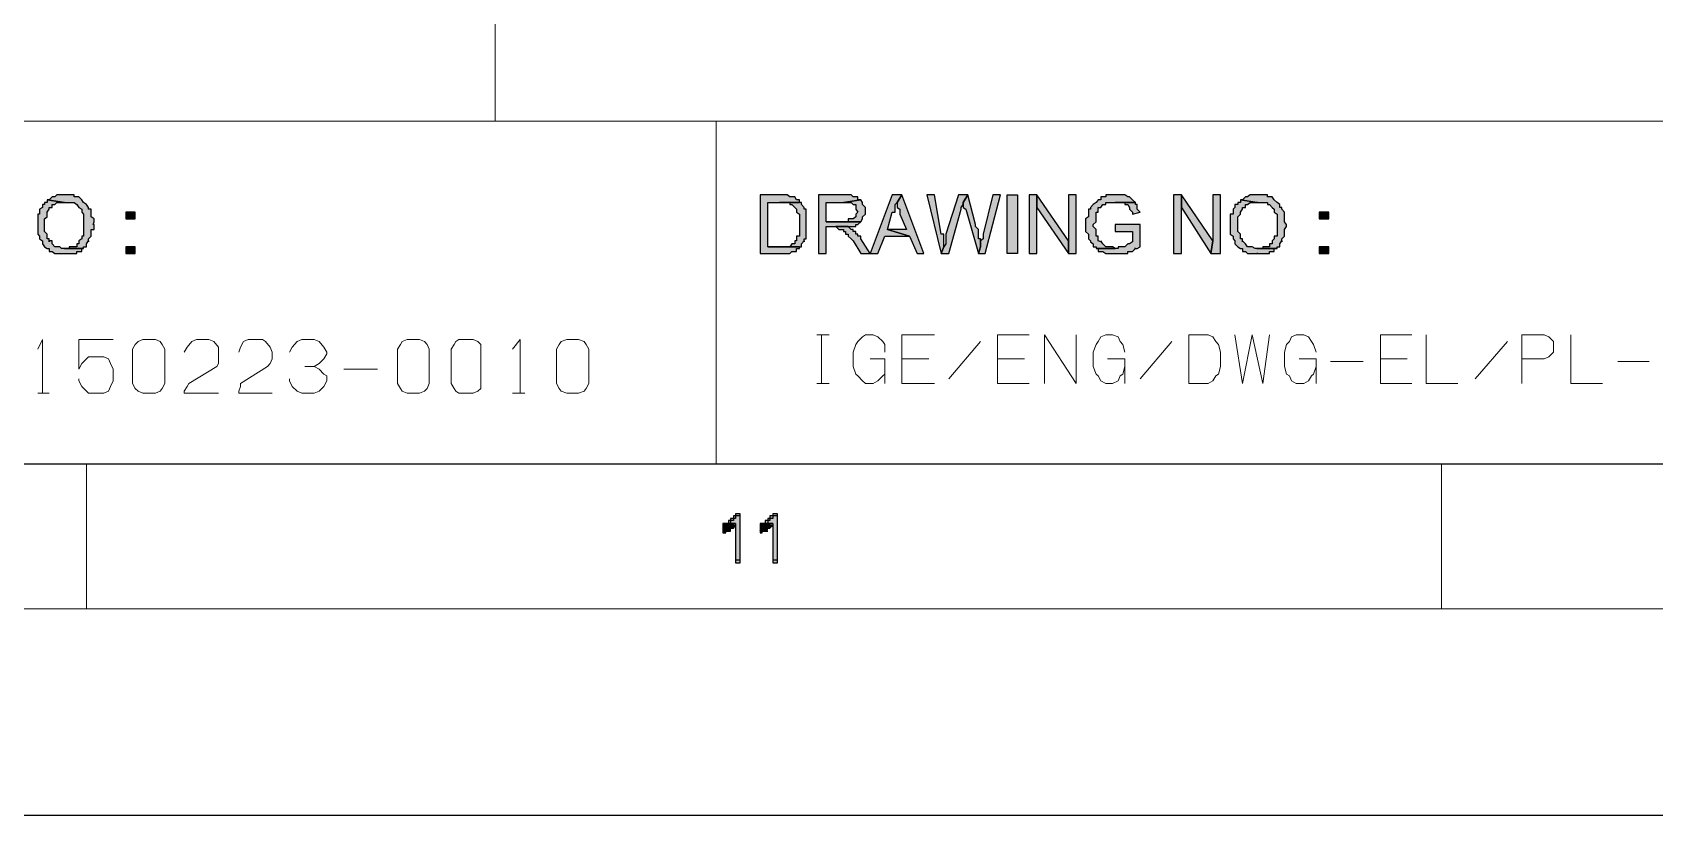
# Model space of a CAD drawing. Header units: millimetres. Extents: x 3 to 291, y 6 to 496.
# Drawn here: x 240.14 to 268.18, y 292.69 to 306.22 of the extents above; entities that cross this region are included whole.
import ezdxf

# ---------------------------------------------------------------- set-up
doc = ezdxf.new("R2010")
doc.units = ezdxf.units.MM
doc.layers.get('0').update_dxf_attribs({"linetype": 'CONTINUOUS'})

msp = doc.modelspace()

# ---------------------------------------------------------------- hatches: boundary and pattern name
for points in [[(240.394, 303.33), (240.394, 303.28), (240.344, 303.28), (240.344, 303.247), (240.311, 303.247), (240.311, 303.198), (240.262, 303.165), (240.262, 303.115), (240.262, 303.082), (240.229, 303.082), (240.229, 303.032), (240.229, 302.999), (240.229, 302.95), (240.229, 302.9), (240.229, 302.867), (240.229, 302.817), (240.229, 302.784), (240.229, 302.734), (240.262, 302.701), (240.262, 302.652), (240.311, 302.619), (240.311, 302.569), (240.344, 302.519), (240.394, 302.486), (240.427, 302.486), (240.427, 302.437), (240.477, 302.437), (240.526, 302.404), (240.56, 302.404), (240.609, 302.404), (240.642, 302.404), (240.692, 302.404), (240.725, 302.404), (240.775, 302.404), (240.808, 302.404), (240.857, 302.404), (240.907, 302.404), (240.907, 302.437), (240.94, 302.437), (240.99, 302.437), (240.99, 302.486), (241.023, 302.486), (240.692, 302.486), (240.642, 302.486), (240.609, 302.519), (240.56, 302.519), (240.526, 302.519), (240.477, 302.569), (240.477, 302.619), (240.427, 302.619), (240.427, 302.602), (240.427, 302.652), (240.394, 302.652), (240.394, 302.701), (240.394, 302.734), (240.344, 302.784), (240.344, 302.817), (240.344, 302.867), (240.344, 302.9), (240.344, 302.95), (240.344, 302.999), (240.394, 303.032), (240.394, 303.082), (240.394, 303.115), (240.427, 303.165), (240.427, 303.198), (240.477, 303.198), (240.477, 303.247), (240.526, 303.247), (240.56, 303.28), (240.609, 303.28), (240.642, 303.28), (240.692, 303.28)], [(240.692, 303.413), (240.642, 303.413), (240.609, 303.413), (240.56, 303.413), (240.526, 303.38), (240.477, 303.38), (240.427, 303.33), (240.394, 303.33), (240.692, 303.28), (240.725, 303.28), (240.775, 303.28), (240.808, 303.28), (240.857, 303.28), (240.907, 303.247), (240.94, 303.198), (240.99, 303.165), (240.99, 303.115), (241.023, 303.082), (241.023, 303.032), (241.023, 302.999), (241.023, 302.95), (241.023, 302.9), (241.023, 302.867), (241.023, 302.817), (241.023, 302.784), (241.023, 302.734), (241.023, 302.701), (240.99, 302.701), (240.99, 302.652), (240.94, 302.619), (240.94, 302.602), (240.94, 302.569), (240.907, 302.569), (240.907, 302.519), (240.857, 302.519), (240.808, 302.519), (240.775, 302.519), (240.775, 302.486), (240.725, 302.486), (240.692, 302.486), (241.023, 302.486), (241.023, 302.519), (241.072, 302.519), (241.072, 302.569), (241.106, 302.619), (241.106, 302.602), (241.106, 302.652), (241.155, 302.701), (241.155, 302.734), (241.155, 302.784), (241.155, 302.817), (241.205, 302.817), (241.205, 302.867), (241.205, 302.9), (241.188, 302.9), (241.205, 302.95), (241.205, 302.999), (241.155, 303.032), (241.155, 303.082), (241.155, 303.115), (241.155, 303.165), (241.106, 303.165), (241.106, 303.198), (241.072, 303.247), (241.023, 303.28), (240.99, 303.33), (240.94, 303.38), (240.907, 303.38), (240.857, 303.38), (240.857, 303.413), (240.808, 303.413), (240.775, 303.413), (240.725, 303.413)], [(253.051, 303.413), (252.72, 303.413), (252.72, 302.404), (253.051, 302.404), (253.1, 302.404), (253.134, 302.404), (253.183, 302.404), (253.233, 302.404), (253.266, 302.437), (253.316, 302.437), (253.349, 302.437), (253.349, 302.486), (253.398, 302.486), (253.398, 302.519), (252.852, 302.519), (252.852, 303.28), (253.051, 303.28), (253.398, 303.28), (253.398, 303.33), (253.349, 303.33), (253.316, 303.38), (253.266, 303.38), (253.233, 303.38), (253.183, 303.413), (253.134, 303.413), (253.1, 303.413)], [(253.398, 303.28), (253.051, 303.28), (253.1, 303.28), (253.134, 303.28), (253.183, 303.28), (253.233, 303.28), (253.233, 303.247), (253.266, 303.247), (253.316, 303.198), (253.349, 303.165), (253.349, 303.115), (253.398, 303.082), (253.398, 303.032), (253.398, 302.999), (253.398, 302.95), (253.398, 302.9), (253.398, 302.867), (253.398, 302.817), (253.398, 302.784), (253.398, 302.734), (253.398, 302.701), (253.349, 302.701), (253.349, 302.652), (253.349, 302.619), (253.316, 302.619), (253.316, 302.569), (253.266, 302.569), (253.233, 302.519), (253.183, 302.519), (253.134, 302.519), (253.1, 302.519), (253.051, 302.519), (252.852, 302.519), (253.398, 302.519), (253.431, 302.519), (253.431, 302.569), (253.481, 302.619), (253.481, 302.602), (253.481, 302.652), (253.514, 302.652), (253.514, 302.701), (253.514, 302.734), (253.514, 302.784), (253.514, 302.817), (253.514, 302.867), (253.514, 302.9), (253.514, 302.95), (253.514, 302.999), (253.514, 303.032), (253.514, 303.082), (253.514, 303.115), (253.514, 303.165), (253.481, 303.165), (253.481, 303.198), (253.431, 303.247), (253.431, 303.28)], [(254.159, 303.413), (253.729, 303.413), (253.729, 302.404), (253.861, 302.404), (253.861, 302.867), (254.027, 302.867), (254.242, 302.867), (254.292, 302.867), (254.325, 302.867), (254.374, 302.867), (254.374, 302.9), (254.407, 302.9), (254.457, 302.95), (253.861, 302.95), (253.861, 303.28), (254.159, 303.28), (254.457, 303.33), (254.407, 303.33), (254.407, 303.38), (254.374, 303.38), (254.325, 303.38), (254.292, 303.413), (254.242, 303.413), (254.192, 303.413)], [(254.457, 303.33), (254.159, 303.28), (254.192, 303.28), (254.242, 303.28), (254.292, 303.28), (254.325, 303.247), (254.374, 303.247), (254.374, 303.198), (254.374, 303.165), (254.407, 303.115), (254.374, 303.082), (254.374, 303.032), (254.325, 302.999), (254.292, 302.999), (254.242, 302.999), (254.242, 302.95), (254.192, 302.95), (254.159, 302.95), (253.861, 302.95), (254.457, 302.95), (254.49, 302.999), (254.49, 303.032), (254.54, 303.082), (254.54, 303.115), (254.54, 303.165), (254.54, 303.198), (254.49, 303.247), (254.49, 303.28)], [(255.169, 303.413), (255.003, 303.413), (254.623, 302.404), (254.755, 302.404), (254.871, 302.701), (255.301, 302.701), (254.92, 302.817), (255.003, 303.115), (255.053, 303.115), (255.053, 303.165), (255.053, 303.198), (255.053, 303.247), (255.086, 303.28)], [(255.169, 303.413), (255.086, 303.28), (255.086, 303.247), (255.086, 303.198), (255.135, 303.165), (255.135, 303.115), (255.135, 303.082), (255.251, 302.817), (254.92, 302.817), (255.301, 302.701), (255.433, 302.404), (255.549, 302.404)], [(255.731, 303.413), (255.599, 303.413), (255.847, 302.404), (255.896, 302.519), (255.896, 302.569), (255.896, 302.619), (255.896, 302.652), (255.896, 302.701), (255.896, 302.734), (255.847, 302.734)], [(256.31, 303.413), (256.145, 303.413), (255.93, 302.734), (255.93, 302.701), (255.93, 302.652), (255.93, 302.619), (255.93, 302.569), (255.896, 302.519), (255.847, 302.404), (255.979, 302.404), (256.194, 303.165), (256.194, 303.198), (256.227, 303.247), (256.227, 303.28)], [(256.31, 303.413), (256.227, 303.28), (256.227, 303.247), (256.227, 303.198), (256.277, 303.165), (256.492, 302.404), (256.525, 302.519), (256.525, 302.569), (256.525, 302.619), (256.525, 302.652), (256.492, 302.652), (256.492, 302.701), (256.492, 302.734), (256.492, 302.784), (256.492, 302.817), (256.442, 302.867), (256.442, 302.9)], [(256.873, 303.413), (256.74, 303.413), (256.575, 302.734), (256.575, 302.701), (256.575, 302.652), (256.525, 302.619), (256.525, 302.569), (256.525, 302.519), (256.492, 302.404), (256.608, 302.404)], [(256.988, 302.404), (257.17, 302.404), (257.17, 303.413), (256.988, 303.413)], [(257.501, 303.413), (257.369, 303.413), (257.369, 302.404), (257.501, 302.404), (257.501, 303.198)], [(257.501, 303.413), (257.501, 303.198), (258.047, 302.404), (258.047, 302.619)], [(258.18, 303.413), (258.047, 303.413), (258.047, 302.619), (258.047, 302.404), (258.18, 302.404)], [(258.858, 303.413), (258.808, 303.413), (258.775, 303.413), (258.726, 303.413), (258.693, 303.413), (258.693, 303.38), (258.643, 303.38), (258.61, 303.38), (258.61, 303.33), (258.56, 303.33), (258.527, 303.28), (258.477, 303.247), (258.428, 303.198), (258.428, 303.165), (258.395, 303.165), (258.395, 303.115), (258.395, 303.082), (258.395, 303.032), (258.345, 302.999), (258.345, 302.95), (258.345, 302.9), (258.345, 302.867), (258.345, 302.817), (258.345, 302.784), (258.395, 302.734), (258.395, 302.701), (258.395, 302.652), (258.428, 302.619), (258.428, 302.602), (258.477, 302.569), (258.477, 302.519), (258.527, 302.519), (258.527, 302.486), (258.858, 302.486), (258.808, 302.519), (258.775, 302.519), (258.726, 302.519), (258.693, 302.519), (258.643, 302.569), (258.61, 302.619), (258.61, 302.602), (258.56, 302.619), (258.56, 302.652), (258.56, 302.701), (258.527, 302.701), (258.527, 302.734), (258.527, 302.784), (258.527, 302.817), (258.477, 302.867), (258.477, 302.9), (258.527, 302.95), (258.527, 302.999), (258.527, 303.032), (258.527, 303.082), (258.527, 303.115), (258.56, 303.115), (258.56, 303.165), (258.56, 303.198), (258.61, 303.198), (258.643, 303.247), (258.693, 303.247), (258.693, 303.28), (258.726, 303.28), (258.775, 303.28), (258.808, 303.28), (258.858, 303.28), (259.205, 303.28), (259.156, 303.33), (259.106, 303.38), (259.073, 303.38), (259.023, 303.413), (258.99, 303.413), (258.941, 303.413), (258.908, 303.413)], [(259.205, 303.28), (258.858, 303.28), (258.908, 303.28), (258.941, 303.28), (258.99, 303.28), (259.023, 303.28), (259.023, 303.247), (259.073, 303.247), (259.106, 303.198), (259.106, 303.165), (259.156, 303.115), (259.156, 303.082), (259.288, 303.115), (259.239, 303.165), (259.239, 303.198), (259.239, 303.247), (259.205, 303.247), (259.205, 303.28), (259.189, 303.28)], [(260, 303.413), (259.867, 303.413), (259.867, 302.404), (260, 302.404), (260, 303.198)], [(260, 303.413), (260, 303.198), (260.512, 302.404), (260.546, 302.619)], [(260.678, 303.413), (260.546, 303.413), (260.546, 302.619), (260.512, 302.404), (260.678, 302.404)], [(261.025, 303.33), (261.025, 303.28), (260.976, 303.28), (260.976, 303.247), (260.926, 303.247), (260.926, 303.198), (260.893, 303.165), (260.893, 303.115), (260.893, 303.082), (260.843, 303.082), (260.843, 303.032), (260.843, 302.999), (260.843, 302.95), (260.843, 302.9), (260.843, 302.867), (260.843, 302.817), (260.843, 302.784), (260.843, 302.734), (260.893, 302.701), (260.893, 302.652), (260.926, 302.619), (260.926, 302.569), (260.976, 302.519), (261.025, 302.486), (261.058, 302.486), (261.058, 302.437), (261.108, 302.437), (261.141, 302.404), (261.191, 302.404), (261.224, 302.404), (261.274, 302.404), (261.323, 302.404), (261.307, 302.404), (261.356, 302.404), (261.406, 302.404), (261.439, 302.404), (261.489, 302.404), (261.522, 302.404), (261.522, 302.437), (261.571, 302.437), (261.604, 302.437), (261.604, 302.486), (261.654, 302.486), (261.323, 302.486), (261.307, 302.486), (261.274, 302.486), (261.224, 302.519), (261.191, 302.519), (261.141, 302.519), (261.108, 302.569), (261.058, 302.619), (261.058, 302.602), (261.058, 302.652), (261.025, 302.652), (261.025, 302.701), (261.025, 302.734), (260.976, 302.784), (260.976, 302.817), (260.976, 302.867), (260.976, 302.9), (260.976, 302.95), (260.976, 302.999), (260.976, 303.032), (261.025, 303.082), (261.025, 303.115), (261.058, 303.165), (261.058, 303.198), (261.108, 303.198), (261.108, 303.247), (261.141, 303.247), (261.191, 303.28), (261.224, 303.28), (261.274, 303.28), (261.323, 303.28), (261.307, 303.28)], [(261.323, 303.413), (261.307, 303.413), (261.274, 303.413), (261.224, 303.413), (261.191, 303.413), (261.141, 303.38), (261.108, 303.38), (261.058, 303.33), (261.025, 303.33), (261.323, 303.28), (261.356, 303.28), (261.406, 303.28), (261.439, 303.28), (261.489, 303.28), (261.489, 303.247), (261.522, 303.247), (261.571, 303.198), (261.604, 303.165), (261.604, 303.115), (261.654, 303.082), (261.654, 303.032), (261.654, 302.999), (261.654, 302.95), (261.654, 302.9), (261.654, 302.867), (261.654, 302.817), (261.654, 302.784), (261.654, 302.734), (261.654, 302.701), (261.604, 302.701), (261.604, 302.652), (261.571, 302.619), (261.571, 302.602), (261.571, 302.569), (261.522, 302.569), (261.522, 302.519), (261.489, 302.519), (261.439, 302.519), (261.406, 302.519), (261.406, 302.486), (261.356, 302.486), (261.323, 302.486), (261.307, 302.486), (261.654, 302.486), (261.654, 302.519), (261.704, 302.519), (261.704, 302.569), (261.737, 302.619), (261.737, 302.602), (261.737, 302.652), (261.786, 302.701), (261.786, 302.734), (261.786, 302.784), (261.786, 302.817), (261.819, 302.867), (261.819, 302.9), (261.786, 302.95), (261.786, 302.999), (261.786, 303.032), (261.786, 303.082), (261.786, 303.115), (261.737, 303.165), (261.737, 303.198), (261.704, 303.198), (261.704, 303.247), (261.654, 303.28), (261.604, 303.33), (261.571, 303.38), (261.522, 303.38), (261.489, 303.38), (261.489, 303.413), (261.439, 303.413), (261.406, 303.413), (261.356, 303.413)], [(241.751, 302.999), (241.916, 302.999), (241.916, 303.115), (241.751, 303.115)], [(254.242, 302.867), (254.027, 302.867), (254.077, 302.817), (254.11, 302.817), (254.159, 302.817), (254.159, 302.784), (254.192, 302.784), (254.192, 302.734), (254.242, 302.734), (254.242, 302.701), (254.292, 302.652), (254.325, 302.619), (254.457, 302.404), (254.623, 302.404), (254.457, 302.652), (254.457, 302.701), (254.407, 302.701), (254.407, 302.734), (254.374, 302.734), (254.374, 302.784), (254.325, 302.784), (254.325, 302.817), (254.292, 302.817)], [(259.288, 302.9), (258.858, 302.9), (258.858, 302.784), (259.156, 302.784), (259.156, 302.619), (259.156, 302.602), (259.106, 302.569), (259.073, 302.569), (259.023, 302.519), (258.99, 302.519), (258.941, 302.519), (258.908, 302.519), (258.908, 302.486), (258.858, 302.486), (258.527, 302.486), (258.56, 302.486), (258.56, 302.437), (258.61, 302.437), (258.643, 302.437), (258.693, 302.404), (258.726, 302.404), (258.775, 302.404), (258.808, 302.404), (258.858, 302.404), (258.908, 302.404), (258.941, 302.404), (258.99, 302.404), (259.023, 302.404), (259.073, 302.404), (259.073, 302.437), (259.106, 302.437), (259.156, 302.437), (259.205, 302.486), (259.189, 302.486), (259.239, 302.486), (259.288, 302.519)], [(262.382, 302.999), (262.547, 302.999), (262.547, 303.115), (262.382, 303.115)], [(241.751, 302.404), (241.916, 302.404), (241.916, 302.519), (241.751, 302.519)], [(262.382, 302.404), (262.547, 302.404), (262.547, 302.519), (262.382, 302.519)], [(252.372, 297.903), (252.339, 297.903), (252.29, 297.903), (252.29, 297.87), (252.257, 297.87), (252.257, 297.821), (252.207, 297.821), (252.207, 297.788), (252.174, 297.788), (252.174, 297.738), (252.29, 297.738), (252.29, 297.109), (252.372, 297.109)], [(252.372, 297.87), (252.339, 297.87), (252.29, 297.87), (252.29, 297.821), (252.257, 297.821), (252.257, 297.788), (252.207, 297.788), (252.207, 297.738), (252.174, 297.738), (252.174, 297.705), (252.29, 297.705), (252.29, 297.06), (252.372, 297.06)], [(253.018, 297.903), (252.968, 297.903), (252.935, 297.903), (252.935, 297.87), (252.885, 297.87), (252.885, 297.821), (252.852, 297.821), (252.852, 297.788), (252.836, 297.788), (252.803, 297.788), (252.803, 297.738), (252.935, 297.738), (252.935, 297.109), (253.018, 297.109)], [(253.018, 297.87), (252.968, 297.87), (252.935, 297.87), (252.935, 297.821), (252.885, 297.821), (252.885, 297.788), (252.852, 297.788), (252.852, 297.738), (252.836, 297.738), (252.803, 297.738), (252.803, 297.705), (252.935, 297.705), (252.935, 297.06), (253.018, 297.06)], [(252.174, 297.738), (252.124, 297.738), (252.075, 297.738), (252.075, 297.606), (252.124, 297.655), (252.174, 297.655), (252.207, 297.705), (252.257, 297.705), (252.257, 297.738), (252.29, 297.738)], [(252.174, 297.705), (252.124, 297.705), (252.075, 297.655), (252.075, 297.573), (252.124, 297.573), (252.124, 297.606), (252.174, 297.606), (252.207, 297.606), (252.207, 297.655), (252.257, 297.655), (252.29, 297.705)], [(252.803, 297.738), (252.753, 297.738), (252.72, 297.738), (252.72, 297.606), (252.753, 297.655), (252.803, 297.655), (252.852, 297.705), (252.836, 297.705), (252.885, 297.705), (252.885, 297.738), (252.935, 297.738)], [(252.803, 297.705), (252.753, 297.705), (252.72, 297.655), (252.72, 297.573), (252.753, 297.573), (252.753, 297.606), (252.803, 297.606), (252.852, 297.606), (252.836, 297.606), (252.852, 297.655), (252.885, 297.655), (252.935, 297.705)]]:
    msp.add_hatch(color=7).paths.add_polyline_path(points)

# ---------------------------------------------------------------- linework, layer by layer
at = {"color": 7, "linetype": 'Continuous', "lineweight": 25}
for points in [[(3.044, 496.423), (291.468, 496.423), (291.468, 292.692), (3.044, 292.692)], [(9.017, 490.616), (285.495, 490.616), (285.495, 298.764), (9.017, 298.764)]]:
    msp.add_lwpolyline(points, close=True, dxfattribs=at)
at = {"color": 7, "linetype": 'Continuous', "lineweight": 5}
msp.add_lwpolyline([(6.552, 493.031), (287.96, 493.031), (287.96, 296.265), (6.552, 296.265)], close=True, dxfattribs=at)
for points in [[(248.137, 320.867), (248.137, 304.687), (248.137, 304.687)], [(205.617, 304.687), (285.495, 304.687), (285.495, 304.687)], [(251.959, 304.687), (251.959, 298.764), (251.959, 298.764)], [(241.072, 296.299), (241.072, 298.764), (241.072, 298.764)], [(264.5, 298.714), (264.5, 296.265), (241.072, 296.265), (241.072, 298.714)], [(264.5, 296.299), (264.5, 298.764), (264.5, 298.764)]]:
    msp.add_lwpolyline(points, dxfattribs=at)
at = {"color": 7, "linetype": 'Continuous', "lineweight": -2}
for points in [[(240.394, 303.33), (240.394, 303.28), (240.344, 303.28), (240.344, 303.28), (240.344, 303.247), (240.311, 303.247), (240.311, 303.198), (240.311, 303.198), (240.262, 303.165), (240.262, 303.165), (240.262, 303.115), (240.262, 303.082), (240.229, 303.082), (240.229, 303.032), (240.229, 302.999), (240.229, 302.999), (240.229, 302.95), (240.229, 302.9), (240.229, 302.9), (240.229, 302.867), (240.229, 302.867), (240.229, 302.817), (240.229, 302.784), (240.229, 302.784), (240.229, 302.734), (240.262, 302.701), (240.262, 302.701), (240.262, 302.652), (240.262, 302.652), (240.262, 302.652), (240.311, 302.619), (240.311, 302.569), (240.311, 302.569), (240.344, 302.519), (240.344, 302.519), (240.394, 302.486), (240.394, 302.486), (240.427, 302.486), (240.427, 302.437), (240.477, 302.437), (240.477, 302.437), (240.526, 302.404), (240.526, 302.404), (240.56, 302.404), (240.609, 302.404), (240.609, 302.404), (240.642, 302.404), (240.692, 302.404), (240.692, 302.404), (240.692, 302.404), (240.725, 302.404), (240.775, 302.404), (240.775, 302.404), (240.808, 302.404), (240.857, 302.404), (240.857, 302.404), (240.907, 302.404), (240.907, 302.437), (240.94, 302.437), (240.94, 302.437), (240.99, 302.437), (240.99, 302.486), (241.023, 302.486), (240.692, 302.486), (240.692, 302.486), (240.642, 302.486), (240.609, 302.519), (240.609, 302.519), (240.56, 302.519), (240.56, 302.519), (240.526, 302.519), (240.477, 302.569), (240.477, 302.569), (240.477, 302.619), (240.427, 302.619), (240.427, 302.602), (240.427, 302.652), (240.394, 302.652), (240.394, 302.701), (240.394, 302.701), (240.394, 302.734), (240.344, 302.784), (240.344, 302.784), (240.344, 302.817), (240.344, 302.867), (240.344, 302.867), (240.344, 302.9), (240.344, 302.95), (240.344, 302.999), (240.344, 302.999), (240.394, 303.032), (240.394, 303.082), (240.394, 303.082), (240.394, 303.115), (240.394, 303.115), (240.427, 303.165), (240.427, 303.165), (240.427, 303.198), (240.477, 303.198), (240.477, 303.198), (240.477, 303.247), (240.526, 303.247), (240.56, 303.28), (240.56, 303.28), (240.609, 303.28), (240.609, 303.28), (240.642, 303.28), (240.692, 303.28), (240.692, 303.28)], [(240.692, 303.413), (240.692, 303.413), (240.692, 303.413), (240.642, 303.413), (240.609, 303.413), (240.609, 303.413), (240.56, 303.413), (240.526, 303.38), (240.526, 303.38), (240.477, 303.38), (240.477, 303.38), (240.427, 303.33), (240.427, 303.33), (240.394, 303.33), (240.692, 303.28), (240.725, 303.28), (240.775, 303.28), (240.775, 303.28), (240.808, 303.28), (240.808, 303.28), (240.857, 303.28), (240.907, 303.247), (240.907, 303.247), (240.907, 303.247), (240.94, 303.198), (240.94, 303.198), (240.99, 303.165), (240.99, 303.115), (240.99, 303.115), (241.023, 303.082), (241.023, 303.082), (241.023, 303.032), (241.023, 303.032), (241.023, 302.999), (241.023, 302.95), (241.023, 302.95), (241.023, 302.9), (241.023, 302.867), (241.023, 302.867), (241.023, 302.817), (241.023, 302.784), (241.023, 302.784), (241.023, 302.734), (241.023, 302.701), (240.99, 302.701), (240.99, 302.652), (240.99, 302.652), (240.94, 302.619), (240.94, 302.602), (240.94, 302.602), (240.94, 302.569), (240.907, 302.569), (240.907, 302.519), (240.857, 302.519), (240.808, 302.519), (240.808, 302.519), (240.775, 302.519), (240.775, 302.486), (240.725, 302.486), (240.692, 302.486), (240.692, 302.486), (241.023, 302.486), (241.023, 302.519), (241.072, 302.519), (241.072, 302.569), (241.072, 302.569), (241.106, 302.619), (241.106, 302.602), (241.106, 302.602), (241.106, 302.652), (241.155, 302.701), (241.155, 302.701), (241.155, 302.734), (241.155, 302.734), (241.155, 302.784), (241.155, 302.817), (241.205, 302.817), (241.205, 302.867), (241.205, 302.9), (241.188, 302.9), (241.205, 302.95), (241.205, 302.999), (241.155, 303.032), (241.155, 303.032), (241.155, 303.082), (241.155, 303.082), (241.155, 303.115), (241.155, 303.165), (241.106, 303.165), (241.106, 303.165), (241.106, 303.198), (241.106, 303.198), (241.072, 303.247), (241.072, 303.247), (241.023, 303.28), (241.023, 303.28), (240.99, 303.33), (240.99, 303.33), (240.94, 303.38), (240.94, 303.38), (240.907, 303.38), (240.907, 303.38), (240.857, 303.38), (240.857, 303.413), (240.808, 303.413), (240.775, 303.413), (240.775, 303.413), (240.725, 303.413)], [(253.051, 303.413), (252.72, 303.413), (252.72, 302.404), (253.051, 302.404), (253.1, 302.404), (253.134, 302.404), (253.134, 302.404), (253.183, 302.404), (253.233, 302.404), (253.233, 302.404), (253.266, 302.437), (253.266, 302.437), (253.316, 302.437), (253.349, 302.437), (253.349, 302.486), (253.349, 302.486), (253.398, 302.486), (253.398, 302.519), (252.852, 302.519), (252.852, 303.28), (253.051, 303.28), (253.398, 303.28), (253.398, 303.33), (253.349, 303.33), (253.349, 303.33), (253.316, 303.38), (253.316, 303.38), (253.266, 303.38), (253.233, 303.38), (253.233, 303.38), (253.233, 303.38), (253.183, 303.413), (253.134, 303.413), (253.134, 303.413), (253.1, 303.413)], [(253.398, 303.28), (253.051, 303.28), (253.051, 303.28), (253.1, 303.28), (253.134, 303.28), (253.134, 303.28), (253.183, 303.28), (253.233, 303.28), (253.233, 303.247), (253.233, 303.247), (253.266, 303.247), (253.266, 303.247), (253.316, 303.198), (253.316, 303.198), (253.349, 303.165), (253.349, 303.165), (253.349, 303.115), (253.349, 303.115), (253.398, 303.082), (253.398, 303.082), (253.398, 303.032), (253.398, 302.999), (253.398, 302.999), (253.398, 302.95), (253.398, 302.9), (253.398, 302.867), (253.398, 302.867), (253.398, 302.817), (253.398, 302.784), (253.398, 302.784), (253.398, 302.734), (253.398, 302.701), (253.398, 302.701), (253.349, 302.701), (253.349, 302.652), (253.349, 302.619), (253.316, 302.619), (253.316, 302.569), (253.316, 302.569), (253.266, 302.569), (253.233, 302.519), (253.233, 302.519), (253.183, 302.519), (253.183, 302.519), (253.134, 302.519), (253.134, 302.519), (253.1, 302.519), (253.051, 302.519), (252.852, 302.519), (253.398, 302.519), (253.431, 302.519), (253.431, 302.569), (253.431, 302.569), (253.481, 302.619), (253.481, 302.602), (253.481, 302.652), (253.514, 302.652), (253.514, 302.701), (253.514, 302.701), (253.514, 302.734), (253.514, 302.784), (253.514, 302.784), (253.514, 302.817), (253.514, 302.867), (253.514, 302.867), (253.514, 302.9), (253.514, 302.9), (253.514, 302.95), (253.514, 302.999), (253.514, 303.032), (253.514, 303.032), (253.514, 303.082), (253.514, 303.082), (253.514, 303.115), (253.514, 303.165), (253.481, 303.165), (253.481, 303.198), (253.481, 303.198), (253.431, 303.247), (253.431, 303.247), (253.431, 303.28)], [(254.159, 303.413), (253.729, 303.413), (253.729, 302.404), (253.861, 302.404), (253.861, 302.867), (254.027, 302.867), (254.242, 302.867), (254.292, 302.867), (254.292, 302.867), (254.325, 302.867), (254.374, 302.867), (254.374, 302.9), (254.407, 302.9), (254.407, 302.9), (254.457, 302.95), (254.457, 302.95), (254.457, 302.95), (253.861, 302.95), (253.861, 303.28), (254.159, 303.28), (254.457, 303.33), (254.457, 303.33), (254.407, 303.33), (254.407, 303.38), (254.374, 303.38), (254.374, 303.38), (254.325, 303.38), (254.325, 303.38), (254.292, 303.413), (254.292, 303.413), (254.242, 303.413), (254.192, 303.413)], [(254.457, 303.33), (254.159, 303.28), (254.192, 303.28), (254.192, 303.28), (254.242, 303.28), (254.292, 303.28), (254.292, 303.28), (254.325, 303.247), (254.325, 303.247), (254.374, 303.247), (254.374, 303.198), (254.374, 303.198), (254.374, 303.165), (254.407, 303.115), (254.407, 303.115), (254.374, 303.082), (254.374, 303.082), (254.374, 303.032), (254.374, 303.032), (254.325, 302.999), (254.325, 302.999), (254.292, 302.999), (254.292, 302.999), (254.242, 302.999), (254.242, 302.95), (254.192, 302.95), (254.159, 302.95), (254.159, 302.95), (253.861, 302.95), (254.457, 302.95), (254.49, 302.999), (254.49, 302.999), (254.49, 303.032), (254.49, 303.032), (254.54, 303.082), (254.54, 303.115), (254.54, 303.115), (254.54, 303.165), (254.54, 303.165), (254.54, 303.198), (254.49, 303.247), (254.49, 303.247), (254.49, 303.28), (254.49, 303.28)], [(255.169, 303.413), (255.003, 303.413), (254.623, 302.404), (254.755, 302.404), (254.871, 302.701), (255.301, 302.701), (254.92, 302.817), (255.003, 303.115), (255.053, 303.115), (255.053, 303.115), (255.053, 303.165), (255.053, 303.198), (255.053, 303.198), (255.053, 303.247), (255.086, 303.28), (255.086, 303.28)], [(255.169, 303.413), (255.086, 303.28), (255.086, 303.28), (255.086, 303.247), (255.086, 303.247), (255.086, 303.198), (255.135, 303.165), (255.135, 303.165), (255.135, 303.115), (255.135, 303.082), (255.251, 302.817), (254.92, 302.817), (255.301, 302.701), (255.433, 302.404), (255.549, 302.404)], [(255.731, 303.413), (255.599, 303.413), (255.847, 302.404), (255.896, 302.519), (255.896, 302.569), (255.896, 302.569), (255.896, 302.619), (255.896, 302.652), (255.896, 302.652), (255.896, 302.701), (255.896, 302.734), (255.847, 302.734)], [(256.31, 303.413), (256.145, 303.413), (255.93, 302.734), (255.93, 302.734), (255.93, 302.701), (255.93, 302.701), (255.93, 302.652), (255.93, 302.619), (255.93, 302.569), (255.896, 302.519), (255.847, 302.404), (255.979, 302.404), (256.194, 303.165), (256.194, 303.165), (256.194, 303.198), (256.194, 303.198), (256.227, 303.247), (256.227, 303.28)], [(256.31, 303.413), (256.227, 303.28), (256.227, 303.28), (256.227, 303.247), (256.227, 303.247), (256.227, 303.198), (256.277, 303.165), (256.492, 302.404), (256.525, 302.519), (256.525, 302.569), (256.525, 302.569), (256.525, 302.619), (256.525, 302.652), (256.492, 302.652), (256.492, 302.701), (256.492, 302.734), (256.492, 302.734), (256.492, 302.784), (256.492, 302.817), (256.492, 302.817), (256.442, 302.867), (256.442, 302.9)], [(256.873, 303.413), (256.74, 303.413), (256.575, 302.734), (256.575, 302.734), (256.575, 302.701), (256.575, 302.652), (256.575, 302.652), (256.525, 302.619), (256.525, 302.569), (256.525, 302.569), (256.525, 302.519), (256.492, 302.404), (256.608, 302.404)], [(256.988, 302.404), (256.988, 303.413), (257.17, 303.413), (257.17, 302.404)], [(257.501, 303.413), (257.369, 303.413), (257.369, 302.404), (257.501, 302.404), (257.501, 303.198)], [(257.501, 303.413), (257.501, 303.198), (258.047, 302.404), (258.047, 302.619)], [(258.18, 303.413), (258.047, 303.413), (258.047, 302.619), (258.047, 302.404), (258.18, 302.404)], [(258.858, 303.413), (258.808, 303.413), (258.808, 303.413), (258.775, 303.413), (258.726, 303.413), (258.726, 303.413), (258.693, 303.413), (258.693, 303.38), (258.643, 303.38), (258.61, 303.38), (258.61, 303.38), (258.61, 303.33), (258.56, 303.33), (258.56, 303.33), (258.527, 303.28), (258.527, 303.28), (258.477, 303.247), (258.477, 303.247), (258.428, 303.198), (258.428, 303.198), (258.428, 303.165), (258.428, 303.165), (258.395, 303.165), (258.395, 303.115), (258.395, 303.082), (258.395, 303.082), (258.395, 303.032), (258.345, 302.999), (258.345, 302.999), (258.345, 302.95), (258.345, 302.9), (258.345, 302.9), (258.345, 302.867), (258.345, 302.817), (258.345, 302.817), (258.345, 302.784), (258.395, 302.734), (258.395, 302.734), (258.395, 302.701), (258.395, 302.701), (258.395, 302.652), (258.428, 302.619), (258.428, 302.602), (258.428, 302.602), (258.477, 302.569), (258.477, 302.569), (258.477, 302.519), (258.527, 302.519), (258.527, 302.486), (258.858, 302.486), (258.858, 302.486), (258.808, 302.519), (258.775, 302.519), (258.775, 302.519), (258.726, 302.519), (258.693, 302.519), (258.693, 302.519), (258.643, 302.569), (258.643, 302.569), (258.61, 302.619), (258.61, 302.602), (258.56, 302.619), (258.56, 302.652), (258.56, 302.701), (258.527, 302.701), (258.527, 302.701), (258.527, 302.734), (258.527, 302.734), (258.527, 302.784), (258.527, 302.817), (258.527, 302.817), (258.477, 302.867), (258.477, 302.9), (258.477, 302.9), (258.527, 302.95), (258.527, 302.999), (258.527, 302.999), (258.527, 303.032), (258.527, 303.032), (258.527, 303.082), (258.527, 303.115), (258.527, 303.115), (258.56, 303.115), (258.56, 303.165), (258.56, 303.198), (258.61, 303.198), (258.61, 303.198), (258.643, 303.247), (258.643, 303.247), (258.693, 303.247), (258.693, 303.28), (258.726, 303.28), (258.726, 303.28), (258.775, 303.28), (258.808, 303.28), (258.808, 303.28), (258.858, 303.28), (259.205, 303.28), (259.156, 303.33), (259.156, 303.33), (259.106, 303.38), (259.073, 303.38), (259.073, 303.38), (259.073, 303.38), (259.023, 303.413), (258.99, 303.413), (258.99, 303.413), (258.941, 303.413), (258.908, 303.413), (258.908, 303.413)], [(259.205, 303.28), (258.858, 303.28), (258.858, 303.28), (258.908, 303.28), (258.941, 303.28), (258.941, 303.28), (258.99, 303.28), (258.99, 303.28), (259.023, 303.28), (259.023, 303.247), (259.073, 303.247), (259.073, 303.247), (259.106, 303.198), (259.106, 303.198), (259.106, 303.165), (259.106, 303.165), (259.156, 303.115), (259.156, 303.082), (259.288, 303.115), (259.288, 303.115), (259.239, 303.165), (259.239, 303.198), (259.239, 303.198), (259.239, 303.247), (259.205, 303.247), (259.205, 303.28), (259.189, 303.28)], [(260, 303.413), (259.867, 303.413), (259.867, 302.404), (260, 302.404), (260, 303.198)], [(260, 303.413), (260, 303.198), (260.512, 302.404), (260.546, 302.619)], [(260.678, 303.413), (260.546, 303.413), (260.546, 302.619), (260.512, 302.404), (260.678, 302.404)], [(261.025, 303.33), (261.025, 303.28), (260.976, 303.28), (260.976, 303.28), (260.976, 303.247), (260.926, 303.247), (260.926, 303.198), (260.926, 303.198), (260.893, 303.165), (260.893, 303.165), (260.893, 303.115), (260.893, 303.082), (260.843, 303.082), (260.843, 303.032), (260.843, 302.999), (260.843, 302.999), (260.843, 302.95), (260.843, 302.9), (260.843, 302.9), (260.843, 302.867), (260.843, 302.867), (260.843, 302.817), (260.843, 302.784), (260.843, 302.784), (260.843, 302.734), (260.893, 302.701), (260.893, 302.701), (260.893, 302.652), (260.893, 302.652), (260.893, 302.652), (260.926, 302.619), (260.926, 302.569), (260.926, 302.569), (260.976, 302.519), (260.976, 302.519), (261.025, 302.486), (261.025, 302.486), (261.058, 302.486), (261.058, 302.437), (261.108, 302.437), (261.108, 302.437), (261.141, 302.404), (261.141, 302.404), (261.191, 302.404), (261.224, 302.404), (261.224, 302.404), (261.274, 302.404), (261.323, 302.404), (261.307, 302.404), (261.307, 302.404), (261.356, 302.404), (261.406, 302.404), (261.406, 302.404), (261.439, 302.404), (261.489, 302.404), (261.489, 302.404), (261.522, 302.404), (261.522, 302.437), (261.571, 302.437), (261.571, 302.437), (261.604, 302.437), (261.604, 302.486), (261.654, 302.486), (261.323, 302.486), (261.307, 302.486), (261.274, 302.486), (261.224, 302.519), (261.224, 302.519), (261.191, 302.519), (261.141, 302.519), (261.141, 302.519), (261.108, 302.569), (261.108, 302.569), (261.058, 302.619), (261.058, 302.602), (261.058, 302.602), (261.058, 302.652), (261.025, 302.652), (261.025, 302.701), (261.025, 302.701), (261.025, 302.734), (260.976, 302.784), (260.976, 302.784), (260.976, 302.817), (260.976, 302.867), (260.976, 302.867), (260.976, 302.9), (260.976, 302.95), (260.976, 302.999), (260.976, 302.999), (260.976, 303.032), (261.025, 303.082), (261.025, 303.082), (261.025, 303.115), (261.025, 303.115), (261.058, 303.165), (261.058, 303.165), (261.058, 303.198), (261.108, 303.198), (261.108, 303.198), (261.108, 303.247), (261.141, 303.247), (261.191, 303.28), (261.191, 303.28), (261.224, 303.28), (261.224, 303.28), (261.274, 303.28), (261.323, 303.28), (261.307, 303.28)], [(261.323, 303.413), (261.307, 303.413), (261.307, 303.413), (261.274, 303.413), (261.224, 303.413), (261.224, 303.413), (261.191, 303.413), (261.141, 303.38), (261.141, 303.38), (261.108, 303.38), (261.108, 303.38), (261.058, 303.33), (261.025, 303.33), (261.025, 303.33), (261.323, 303.28), (261.356, 303.28), (261.356, 303.28), (261.406, 303.28), (261.439, 303.28), (261.439, 303.28), (261.489, 303.28), (261.489, 303.247), (261.522, 303.247), (261.522, 303.247), (261.571, 303.198), (261.571, 303.198), (261.604, 303.165), (261.604, 303.115), (261.604, 303.115), (261.654, 303.082), (261.654, 303.082), (261.654, 303.032), (261.654, 303.032), (261.654, 302.999), (261.654, 302.95), (261.654, 302.95), (261.654, 302.9), (261.654, 302.867), (261.654, 302.867), (261.654, 302.817), (261.654, 302.784), (261.654, 302.784), (261.654, 302.734), (261.654, 302.701), (261.604, 302.701), (261.604, 302.652), (261.604, 302.652), (261.571, 302.619), (261.571, 302.602), (261.571, 302.602), (261.571, 302.569), (261.522, 302.569), (261.522, 302.519), (261.489, 302.519), (261.439, 302.519), (261.439, 302.519), (261.406, 302.519), (261.406, 302.486), (261.356, 302.486), (261.323, 302.486), (261.307, 302.486), (261.654, 302.486), (261.654, 302.519), (261.704, 302.519), (261.704, 302.569), (261.704, 302.569), (261.737, 302.619), (261.737, 302.602), (261.737, 302.602), (261.737, 302.652), (261.786, 302.701), (261.786, 302.701), (261.786, 302.734), (261.786, 302.734), (261.786, 302.784), (261.786, 302.817), (261.786, 302.817), (261.819, 302.867), (261.819, 302.9), (261.819, 302.9), (261.786, 302.95), (261.786, 302.999), (261.786, 303.032), (261.786, 303.032), (261.786, 303.082), (261.786, 303.082), (261.786, 303.115), (261.737, 303.165), (261.737, 303.165), (261.737, 303.165), (261.737, 303.198), (261.704, 303.198), (261.704, 303.247), (261.704, 303.247), (261.654, 303.28), (261.654, 303.28), (261.604, 303.33), (261.604, 303.33), (261.571, 303.38), (261.571, 303.38), (261.522, 303.38), (261.522, 303.38), (261.489, 303.38), (261.489, 303.413), (261.439, 303.413), (261.406, 303.413), (261.406, 303.413), (261.356, 303.413)], [(241.916, 303.115), (241.751, 303.115), (241.751, 302.999), (241.916, 302.999)], [(254.242, 302.867), (254.027, 302.867), (254.027, 302.867), (254.077, 302.817), (254.077, 302.817), (254.11, 302.817), (254.11, 302.817), (254.159, 302.817), (254.159, 302.817), (254.159, 302.784), (254.192, 302.784), (254.192, 302.734), (254.242, 302.734), (254.242, 302.701), (254.242, 302.701), (254.292, 302.652), (254.292, 302.652), (254.325, 302.619), (254.457, 302.404), (254.623, 302.404), (254.457, 302.652), (254.457, 302.701), (254.407, 302.701), (254.407, 302.734), (254.374, 302.734), (254.374, 302.784), (254.325, 302.784), (254.325, 302.817), (254.325, 302.817), (254.292, 302.817), (254.292, 302.817)], [(259.288, 302.9), (258.858, 302.9), (258.858, 302.784), (259.156, 302.784), (259.156, 302.619), (259.156, 302.602), (259.156, 302.602), (259.106, 302.569), (259.106, 302.569), (259.073, 302.569), (259.023, 302.519), (259.023, 302.519), (258.99, 302.519), (258.99, 302.519), (258.941, 302.519), (258.908, 302.519), (258.908, 302.486), (258.858, 302.486), (258.527, 302.486), (258.56, 302.486), (258.56, 302.437), (258.61, 302.437), (258.643, 302.437), (258.643, 302.437), (258.693, 302.404), (258.693, 302.404), (258.726, 302.404), (258.775, 302.404), (258.775, 302.404), (258.808, 302.404), (258.858, 302.404), (258.858, 302.404), (258.908, 302.404), (258.941, 302.404), (258.941, 302.404), (258.99, 302.404), (258.99, 302.404), (259.023, 302.404), (259.073, 302.404), (259.073, 302.437), (259.106, 302.437), (259.106, 302.437), (259.156, 302.437), (259.156, 302.437), (259.205, 302.486), (259.189, 302.486), (259.239, 302.486), (259.288, 302.519), (259.288, 302.519)], [(262.547, 303.115), (262.382, 303.115), (262.382, 302.999), (262.547, 302.999)], [(241.916, 302.519), (241.751, 302.519), (241.751, 302.404), (241.916, 302.404)], [(262.547, 302.519), (262.382, 302.519), (262.382, 302.404), (262.547, 302.404)], [(252.372, 297.903), (252.339, 297.903), (252.339, 297.903), (252.29, 297.903), (252.29, 297.903), (252.29, 297.87), (252.257, 297.87), (252.257, 297.821), (252.257, 297.821), (252.207, 297.821), (252.207, 297.788), (252.174, 297.788), (252.174, 297.788), (252.174, 297.738), (252.29, 297.738), (252.29, 297.109), (252.372, 297.109)], [(252.372, 297.87), (252.339, 297.87), (252.339, 297.87), (252.29, 297.87), (252.29, 297.821), (252.29, 297.821), (252.257, 297.821), (252.257, 297.788), (252.257, 297.788), (252.207, 297.788), (252.207, 297.738), (252.174, 297.738), (252.174, 297.738), (252.174, 297.705), (252.29, 297.705), (252.29, 297.06), (252.372, 297.06)], [(253.018, 297.903), (252.968, 297.903), (252.968, 297.903), (252.935, 297.903), (252.935, 297.903), (252.935, 297.87), (252.885, 297.87), (252.885, 297.821), (252.885, 297.821), (252.852, 297.821), (252.852, 297.788), (252.836, 297.788), (252.803, 297.788), (252.803, 297.738), (252.935, 297.738), (252.935, 297.109), (253.018, 297.109)], [(253.018, 297.87), (252.968, 297.87), (252.968, 297.87), (252.935, 297.87), (252.935, 297.821), (252.935, 297.821), (252.885, 297.821), (252.885, 297.788), (252.885, 297.788), (252.852, 297.788), (252.852, 297.738), (252.836, 297.738), (252.803, 297.738), (252.803, 297.705), (252.935, 297.705), (252.935, 297.06), (253.018, 297.06)], [(252.174, 297.738), (252.124, 297.738), (252.124, 297.738), (252.075, 297.738), (252.075, 297.606), (252.075, 297.606), (252.124, 297.655), (252.124, 297.655), (252.174, 297.655), (252.174, 297.655), (252.207, 297.705), (252.207, 297.705), (252.207, 297.705), (252.257, 297.705), (252.257, 297.738), (252.29, 297.738), (252.29, 297.738)], [(252.174, 297.705), (252.124, 297.705), (252.124, 297.705), (252.075, 297.655), (252.075, 297.573), (252.075, 297.573), (252.124, 297.573), (252.124, 297.606), (252.174, 297.606), (252.174, 297.606), (252.207, 297.606), (252.207, 297.606), (252.207, 297.655), (252.257, 297.655), (252.257, 297.655), (252.29, 297.705), (252.29, 297.705)], [(252.803, 297.738), (252.753, 297.738), (252.753, 297.738), (252.72, 297.738), (252.72, 297.606), (252.72, 297.606), (252.753, 297.655), (252.753, 297.655), (252.803, 297.655), (252.803, 297.655), (252.852, 297.705), (252.836, 297.705), (252.836, 297.705), (252.885, 297.705), (252.885, 297.738), (252.935, 297.738), (252.935, 297.738)], [(252.803, 297.705), (252.753, 297.705), (252.753, 297.705), (252.72, 297.655), (252.72, 297.573), (252.72, 297.573), (252.753, 297.573), (252.753, 297.606), (252.803, 297.606), (252.803, 297.606), (252.852, 297.606), (252.836, 297.606), (252.852, 297.655), (252.885, 297.655), (252.885, 297.655), (252.935, 297.705), (252.935, 297.705)]]:
    msp.add_lwpolyline(points, close=True, dxfattribs=at)
at = {"color": 7, "linetype": 'Continuous', "lineweight": 20}
for points in [[(240.229, 300.749), (240.311, 300.915), (240.311, 300.451), (240.311, 299.988)], [(240.94, 300.236), (240.94, 300.203), (240.99, 300.104), (241.072, 300.021), (241.106, 299.988), (241.37, 299.988), (241.453, 300.021), (241.486, 300.104), (241.536, 300.203), (241.536, 300.402), (241.486, 300.501), (241.453, 300.584), (241.37, 300.617), (241.106, 300.617), (241.072, 300.584), (240.99, 300.501), (240.94, 300.402), (240.94, 300.915), (241.238, 300.915), (241.536, 300.915)], [(242.76, 300.699), (242.81, 300.782), (242.892, 300.881), (242.975, 300.915), (243.19, 300.915), (243.273, 300.881), (243.356, 300.782), (243.356, 300.699), (243.356, 300.584), (243.356, 300.501), (243.323, 300.451), (242.843, 300.153), (242.81, 300.104), (242.76, 300.021), (242.76, 299.988), (243.058, 299.988), (243.356, 299.988)], [(243.703, 300.699), (243.736, 300.782), (243.786, 300.881), (243.869, 300.915), (244.117, 300.915), (244.166, 300.881), (244.249, 300.782), (244.282, 300.699), (244.282, 300.584), (244.249, 300.501), (244.199, 300.451), (243.736, 300.153), (243.736, 300.104), (243.703, 300.021), (243.703, 299.988), (243.984, 299.988), (244.282, 299.988)], [(244.58, 300.699), (244.63, 300.782), (244.712, 300.881), (244.795, 300.915), (245.01, 300.915), (245.093, 300.881), (245.176, 300.782), (245.225, 300.699), (245.225, 300.666), (245.176, 300.584), (245.093, 300.501), (245.01, 300.451), (244.845, 300.451)], [(248.435, 300.749), (248.567, 300.915), (248.567, 300.451), (248.567, 299.988)], [(253.696, 300.997), (253.911, 300.997), (253.911, 300.997)], [(253.779, 300.153), (253.779, 300.997), (253.779, 300.997)], [(254.871, 300.699), (254.871, 300.832), (254.838, 300.881), (254.755, 300.964), (254.672, 300.997), (254.54, 300.997), (254.49, 300.964), (254.407, 300.881), (254.374, 300.832), (254.325, 300.699), (254.325, 300.451), (254.374, 300.319), (254.407, 300.286), (254.49, 300.203), (254.54, 300.153), (254.672, 300.153), (254.755, 300.203), (254.838, 300.286), (254.871, 300.319), (254.871, 300.451)], [(255.731, 300.997), (255.169, 300.997), (255.169, 300.153), (255.731, 300.153)], [(257.369, 300.997), (256.823, 300.997), (256.823, 300.153), (257.369, 300.153)], [(257.634, 300.153), (257.634, 300.997), (258.18, 300.153), (258.18, 300.997)], [(259.023, 300.699), (258.99, 300.832), (258.941, 300.881), (258.908, 300.964), (258.808, 300.997), (258.693, 300.997), (258.61, 300.964), (258.56, 300.881), (258.527, 300.832), (258.477, 300.699), (258.477, 300.451), (258.527, 300.319), (258.56, 300.286), (258.61, 300.203), (258.693, 300.153), (258.808, 300.153), (258.908, 300.203), (258.941, 300.286), (258.99, 300.319), (259.023, 300.451)], [(260.926, 300.997), (261.058, 300.153), (261.224, 300.997), (261.406, 300.153), (261.522, 300.997)], [(262.332, 300.699), (262.283, 300.832), (262.25, 300.881), (262.2, 300.964), (262.117, 300.997), (261.985, 300.997), (261.902, 300.964), (261.869, 300.881), (261.819, 300.832), (261.786, 300.699), (261.786, 300.451), (261.819, 300.319), (261.869, 300.286), (261.902, 300.203), (261.985, 300.153), (262.117, 300.153), (262.2, 300.203), (262.25, 300.286), (262.283, 300.319), (262.332, 300.451)], [(263.987, 300.997), (263.441, 300.997), (263.441, 300.153), (263.987, 300.153)], [(264.235, 300.997), (264.235, 300.153), (264.781, 300.153)], [(265.889, 300.153), (265.889, 300.997), (266.27, 300.997), (266.353, 300.964), (266.435, 300.881), (266.435, 300.832), (266.435, 300.749), (266.435, 300.699), (266.353, 300.617), (266.27, 300.584), (265.889, 300.584)], [(266.733, 300.997), (266.733, 300.153), (267.279, 300.153)], [(255.979, 300.236), (256.525, 300.881), (256.525, 300.881)], [(259.288, 300.236), (259.834, 300.881), (259.834, 300.881)], [(265.079, 300.236), (265.641, 300.881), (265.641, 300.881)], [(245.01, 300.451), (245.093, 300.402), (245.176, 300.319), (245.225, 300.286), (245.225, 300.203), (245.176, 300.104), (245.093, 300.021), (245.01, 299.988), (244.795, 299.988), (244.712, 300.021), (244.63, 300.104), (244.58, 300.203), (244.58, 300.236)], [(245.523, 300.402), (246.102, 300.402), (246.102, 300.402)], [(254.623, 300.584), (254.871, 300.584), (254.871, 300.153)], [(255.632, 300.584), (255.169, 300.584), (255.169, 300.584)], [(257.286, 300.584), (256.823, 300.584), (256.823, 300.584)], [(258.726, 300.584), (259.023, 300.584), (259.023, 300.153)], [(262.035, 300.584), (262.332, 300.584), (262.332, 300.153)], [(262.581, 300.534), (263.143, 300.534), (263.143, 300.534)], [(263.904, 300.584), (263.441, 300.584), (263.441, 300.584)], [(267.544, 300.534), (268.09, 300.534), (268.09, 300.534)], [(253.696, 300.153), (253.911, 300.153), (253.911, 300.153)], [(240.229, 299.988), (240.427, 299.988), (240.427, 299.988)], [(248.435, 299.988), (248.65, 299.988), (248.65, 299.988)]]:
    msp.add_lwpolyline(points, dxfattribs=at)
for points in [[(242.049, 299.988), (242.264, 299.988), (242.346, 300.021), (242.379, 300.071), (242.429, 300.153), (242.429, 300.451), (242.429, 300.749), (242.379, 300.832), (242.346, 300.881), (242.264, 300.915), (242.049, 300.915), (241.966, 300.881), (241.916, 300.832), (241.867, 300.749), (241.867, 300.451), (241.867, 300.153), (241.916, 300.071), (241.966, 300.021)], [(246.615, 299.988), (246.83, 299.988), (246.913, 300.021), (246.962, 300.071), (246.995, 300.153), (246.995, 300.451), (246.995, 300.749), (246.962, 300.832), (246.913, 300.881), (246.83, 300.915), (246.615, 300.915), (246.532, 300.881), (246.499, 300.832), (246.449, 300.749), (246.449, 300.451), (246.449, 300.153), (246.499, 300.071), (246.532, 300.021)], [(247.508, 299.988), (247.757, 299.988), (247.839, 300.021), (247.889, 300.071), (247.889, 300.153), (247.889, 300.451), (247.889, 300.749), (247.889, 300.832), (247.839, 300.881), (247.757, 300.915), (247.508, 300.915), (247.459, 300.881), (247.426, 300.832), (247.376, 300.749), (247.376, 300.451), (247.376, 300.153), (247.426, 300.071), (247.459, 300.021)], [(249.378, 299.988), (249.576, 299.988), (249.676, 300.021), (249.709, 300.071), (249.758, 300.153), (249.758, 300.451), (249.758, 300.749), (249.709, 300.832), (249.676, 300.881), (249.576, 300.915), (249.378, 300.915), (249.279, 300.881), (249.246, 300.832), (249.196, 300.749), (249.196, 300.451), (249.196, 300.153), (249.246, 300.071), (249.279, 300.021)], [(260.132, 300.153), (260.132, 300.584), (260.132, 300.997), (260.463, 300.997), (260.546, 300.964), (260.595, 300.881), (260.645, 300.832), (260.678, 300.699), (260.678, 300.451), (260.645, 300.319), (260.595, 300.286), (260.546, 300.203), (260.463, 300.153)]]:
    msp.add_lwpolyline(points, close=True, dxfattribs=at)

doc.saveas('drawing.dxf')
